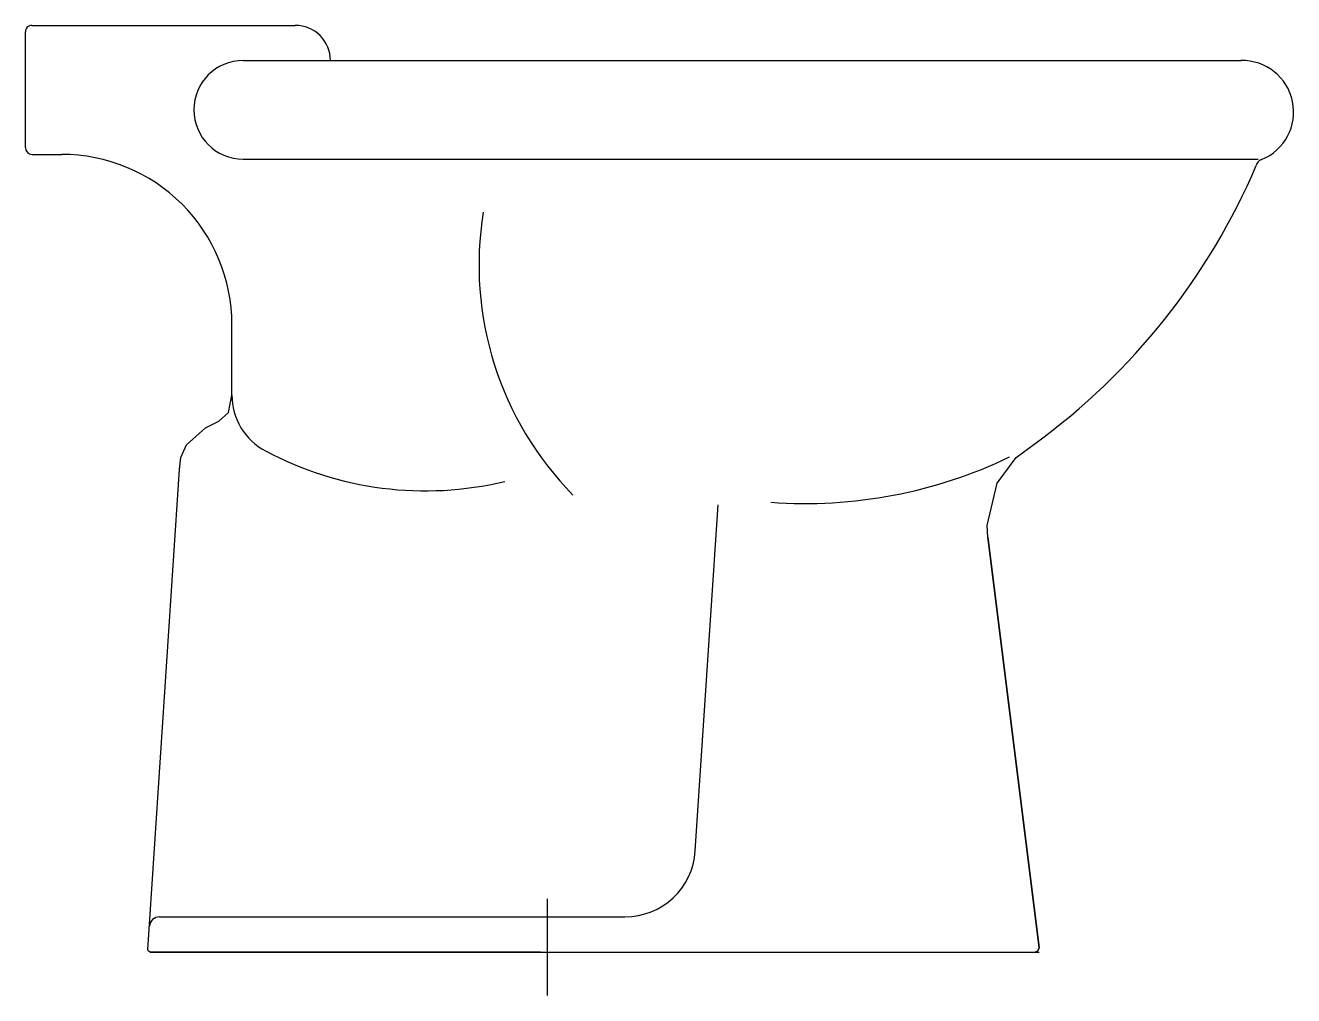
# Model space of a CAD drawing. Extents: x -720.457 to -719.917, y 624.252 to 624.665.
import ezdxf

# ---------------------------------------------------------------- set-up
doc = ezdxf.new("R2010")
doc.units = 0
doc.header["$LTSCALE"] = 0.28
doc.header["$MEASUREMENT"] = 0
doc.linetypes.add('AXES', pattern=[0.54, 0.3, -0.08, 0.08, -0.08])
doc.linetypes.add('CONTINU', pattern=[0])
doc.layers.get('0').update_dxf_attribs({"linetype": 'CONTINUOUS'})
doc.layers.add('DECA_EIXOS', color=5, linetype='AXES')

msp = doc.modelspace()

# ---------------------------------------------------------------- linework, layer by layer
at = {"linetype": 'CONTINU'}
for points in [[(-720.45438, 624.66508, 0.414241), (-720.45713, 624.66233)], [(-720.32713, 624.65008, 0.414217), (-720.34213, 624.66508)], [(-720.36435, 624.65008, 1), (-720.36435, 624.60808)], [(-719.93036, 624.60789, 0.833451), (-719.9391, 624.65008)], [(-720.45713, 624.61295, 0.414187), (-720.45425, 624.61008)], [(-720.36912, 624.53758, 0.414214), (-720.44162, 624.61008)], [(-719.93036, 624.60789, 0.280272), (-719.93263, 624.60533)], [(-720.02683, 624.48683, 0.134944), (-719.93263, 624.60533)], [(-720.26199, 624.58551, 0.238906), (-720.22379, 624.46486)], [(-720.36912, 624.5075, 0.277288), (-720.35479, 624.48366)], [(-720.35479, 624.48366, 0.183086), (-720.25287, 624.47068)], [(-720.13944, 624.46183, 0.131653), (-720.03773, 624.48115)], [(-720.20168, 624.28508, 0.396877), (-720.17166, 624.31322)], [(-720.39997, 624.28508, 0.395131), (-720.40427, 624.28105)], [(-720.02711, 624.27008, 0.414314), (-720.02511, 624.27208)]]:
    msp.add_lwpolyline(points, format="xyb", dxfattribs=at)
for points in [[(-720.45438, 624.66508), (-720.34213, 624.66508)], [(-720.45713, 624.61295), (-720.45713, 624.66233)], [(-720.36435, 624.65008), (-719.9391, 624.65008)], [(-720.45425, 624.61008), (-720.44162, 624.61008)], [(-720.36435, 624.60808), (-719.93174, 624.60808)], [(-720.36912, 624.50536), (-720.36912, 624.53758)], [(-720.17166, 624.31322), (-720.16198, 624.46074)], [(-720.04696, 624.44698), (-720.02511, 624.27208)], [(-720.39997, 624.28508), (-720.20168, 624.28508)], [(-720.40392, 624.27008), (-720.02511, 624.27008)]]:
    msp.add_lwpolyline(points, dxfattribs=at)
at = {"linetype": 'CONTINUOUS', "flags": 128}
for points in [[(-720.23758, 624.27008), (-720.40392, 624.27008), (-720.40465, 624.2704), (-720.40492, 624.27115), (-720.39149, 624.4758), (-720.39081, 624.48082), (-720.38845, 624.48626), (-720.38038, 624.49358), (-720.37467, 624.49641), (-720.37062, 624.50009), (-720.36912, 624.5075)], [(-720.23758, 624.27008), (-720.02711, 624.27008), (-720.0257, 624.27067), (-720.02511, 624.27208), (-720.02511, 624.27208), (-720.04696, 624.44698), (-720.04727, 624.45196), (-720.04298, 624.46998), (-720.03495, 624.48082), (-720.02683, 624.48683)]]:
    msp.add_lwpolyline(points, dxfattribs=at)
at = {"layer": 'DECA_EIXOS'}
msp.add_lwpolyline([(-720.23462, 624.2515), (-720.23462, 624.29276)], dxfattribs=at)

doc.saveas('drawing.dxf')
